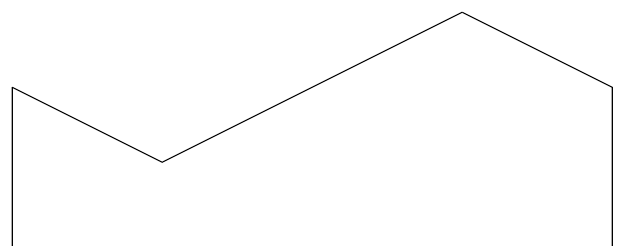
# Model space of a CAD drawing. Extents: x -4 to 6083, y -4 to 8618.
# Drawn here: x 1995.8 to 2108.3, y 2265.8 to 2308.5 of the extents above; entities that cross this region are included whole.
import ezdxf

# ---------------------------------------------------------------- set-up
doc = ezdxf.new("R2010")
doc.units = 0
doc.header["$LTSCALE"] = 45
doc.header["$MEASUREMENT"] = 0
doc.layers.add('fe', color=7, linetype='CONTINUOUS')
doc.layers.add('RLA-CORTES', color=5, linetype='CONTINUOUS')

# ---------------------------------------------------------------- blocks, each defined once
blk = doc.blocks.new('det-3')
at = {"layer": 'RLA-CORTES', "color": 2}
for p, q in [((-266.863, 311.242), (-229.363, 329.992)), ((-229.363, 329.992), (-210.613, 320.617)), ((-285.613, 320.617), (-266.863, 311.242))]:
    blk.add_line(p, q, dxfattribs=at)
at = {"layer": 'RLA-CORTES'}
for p, q in [((-285.613, 320.617), (-285.613, 179.272)), ((-210.613, 320.617), (-210.613, -30.876))]:
    blk.add_line(p, q, dxfattribs=at)

msp = doc.modelspace()

# ---------------------------------------------------------------- block references
at = {"layer": 'fe', "xscale": 1.5, "yscale": 1.5, "zscale": 1.5}
msp.add_blockref('det-3', (2424.23, 1813.55), dxfattribs=at)

doc.saveas('drawing.dxf')
